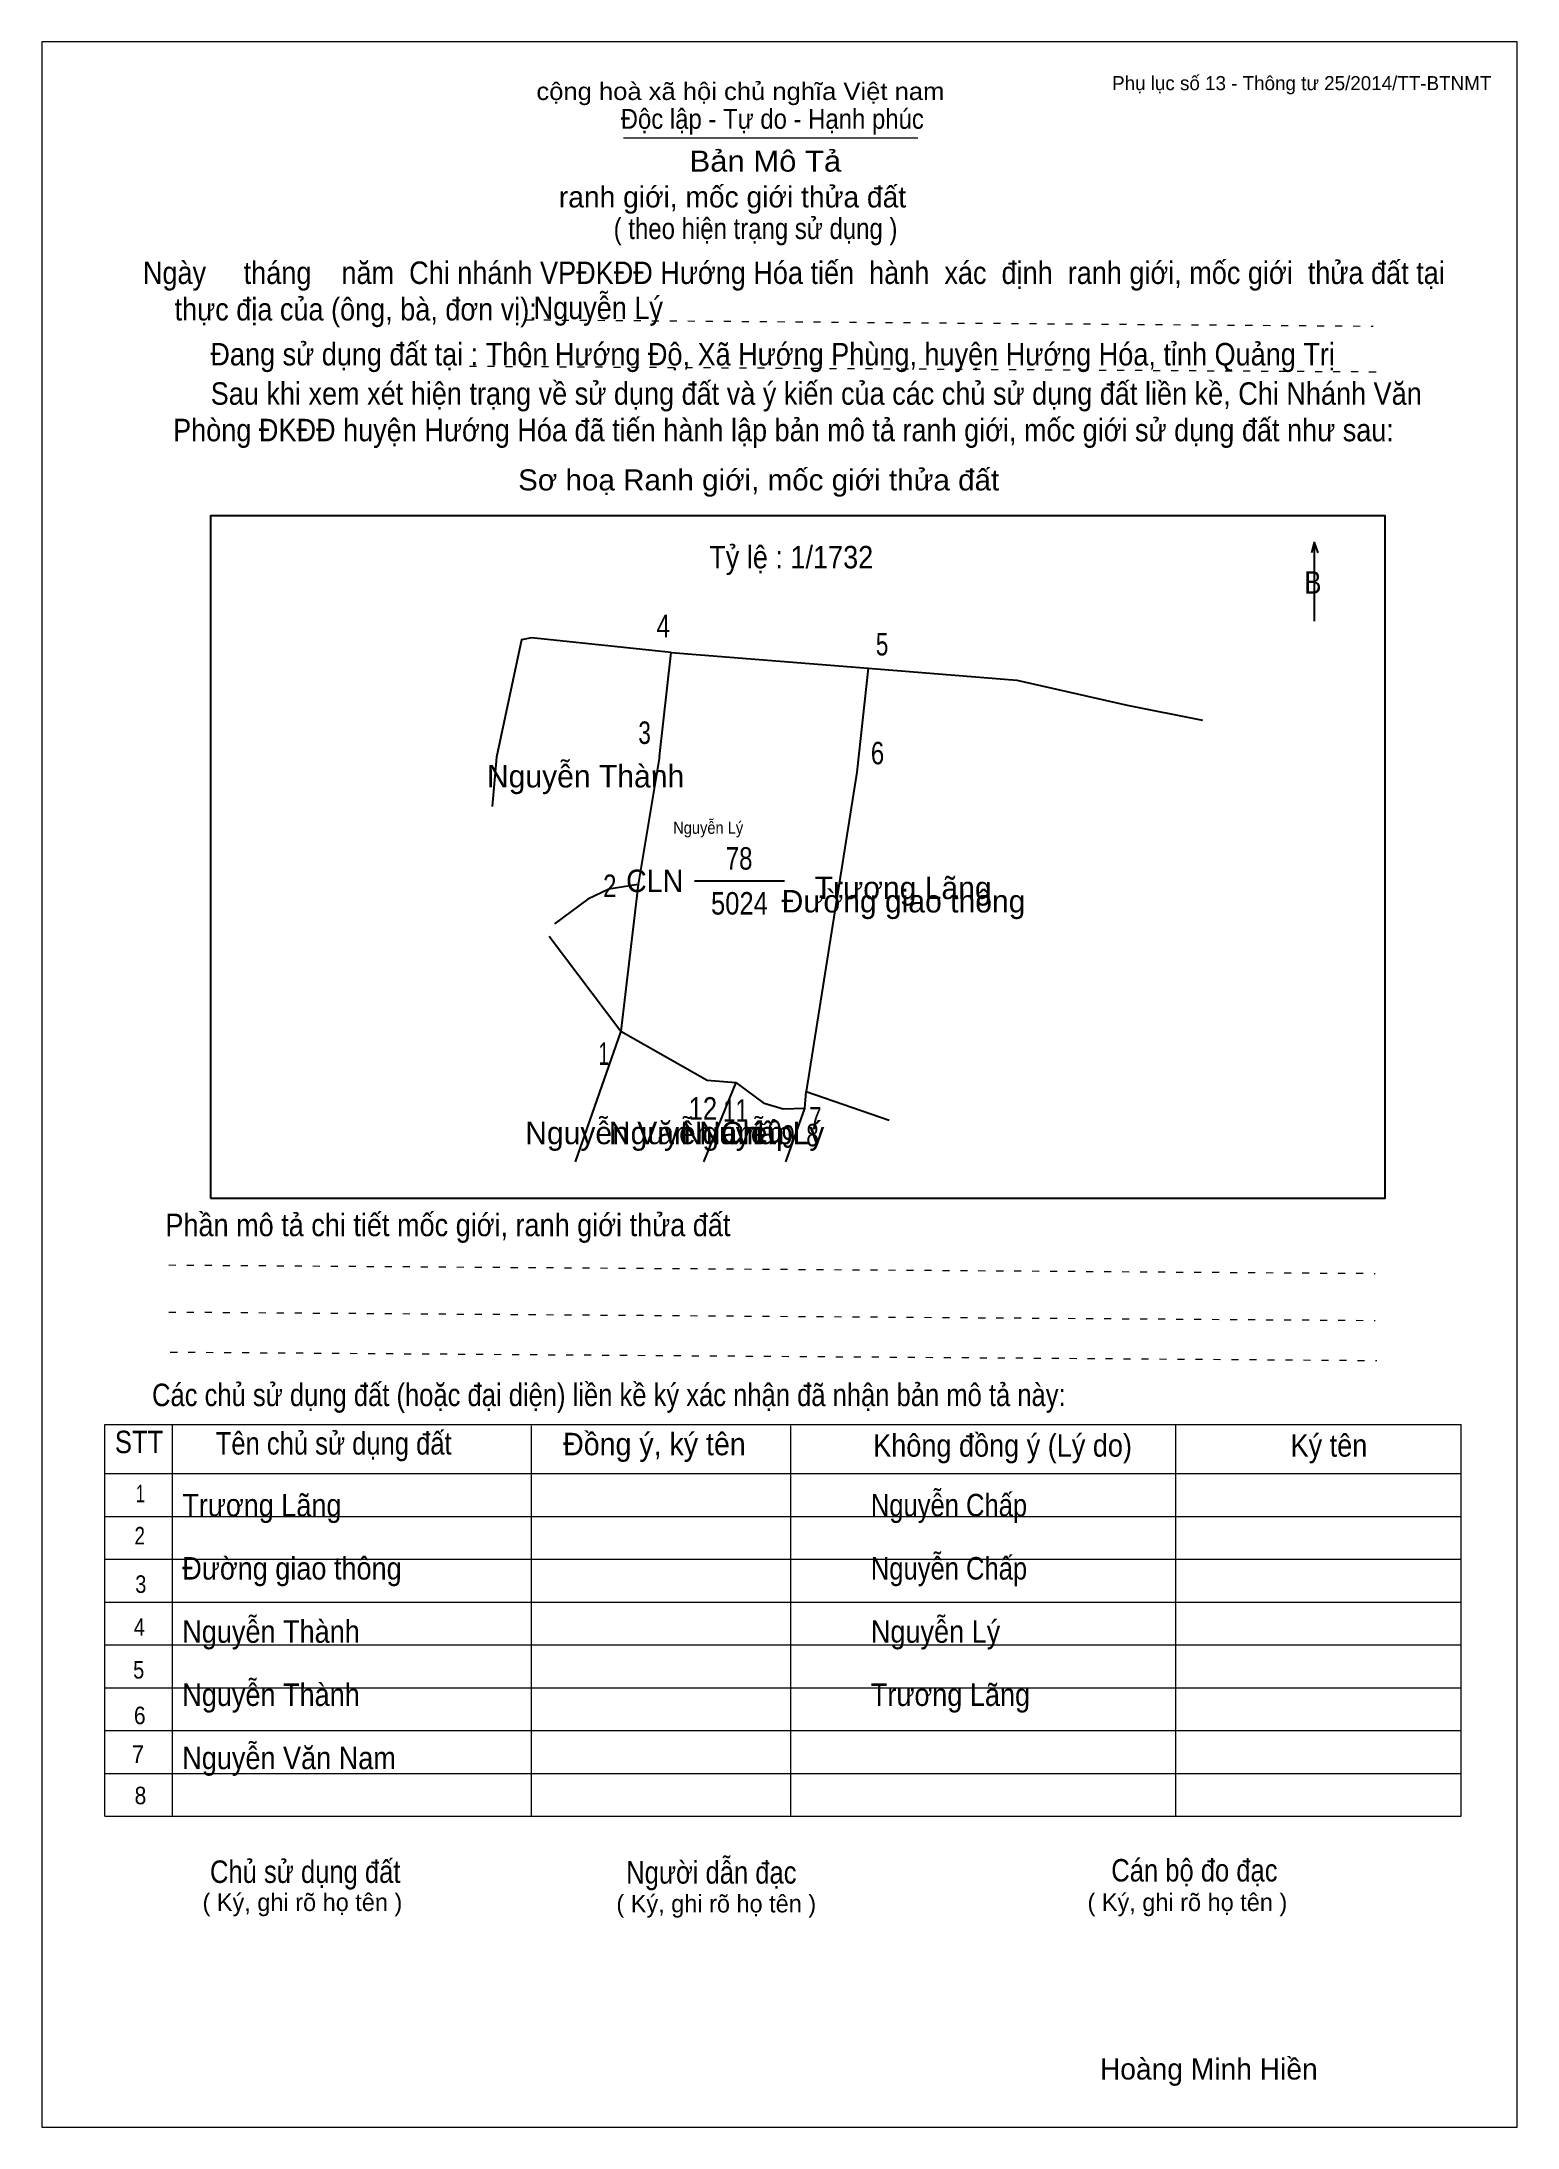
# Model space of a CAD drawing. Header units: centimetres. Extents: x 0 to 21, y 0 to 29.7.
import ezdxf
from ezdxf.enums import TextEntityAlignment as Align

# ---------------------------------------------------------------- set-up
doc = ezdxf.new("R2010")
doc.units = ezdxf.units.CM
doc.header["$LTSCALE"] = 0.13
doc.linetypes.add('DOTTED', pattern=[1.5, 0.3, -1.2])
for name, color, linetype, lineweight in [('1', 7, 'Continuous', 13), ('33', 7, 'Continuous', 25), ('6', 7, 'Continuous', 25), ('62', 7, 'Continuous', 13)]:
    doc.layers.add(name, color=color, linetype=linetype, lineweight=lineweight)
for name, color, linetype in [('2', 7, 'Continuous'), ('32', 7, 'Continuous'), ('34', 7, 'Continuous'), ('51', 7, 'Continuous'), ('63', 7, 'Continuous')]:
    doc.layers.add(name, color=color, linetype=linetype)

msp = doc.modelspace()

# ---------------------------------------------------------------- linework, layer by layer
at = {"layer": '1'}
msp.add_lwpolyline([(21, 0), (21, 29.7), (0, 29.7), (0, 0)], close=True, dxfattribs=at)
at = {"layer": '33'}
msp.add_line((9.29, 17.75), (10.57, 17.75), dxfattribs=at)
at = {"layer": '6'}
for p, q in [((8.79, 19.52), (8.96, 21)), ((8.96, 21), (11.76, 20.78)), ((11.76, 20.78), (11.6, 19.3)), ((8.79, 19.52), (8.49, 17.7)), ((8.49, 17.7), (8.24, 15.61)), ((7.22, 16.96), (8.24, 15.61)), ((8.24, 15.61), (7.59, 13.75)), ((9.88, 14.88), (9.42, 13.75)), ((9.88, 14.88), (10.28, 14.58)), ((10.86, 14.51), (10.88, 14.75)), ((10.59, 13.75), (10.86, 14.51))]:
    msp.add_line(p, q, dxfattribs=at)
for points in [[(8.96, 21), (6.97, 21.21), (6.83, 21.18), (6.47, 19.51), (6.41, 18.81)], [(11.76, 20.78), (13.88, 20.61), (15.45, 20.25), (16.52, 20.04)], [(11.6, 19.3), (10.88, 14.75), (12.06, 14.34)], [(8.49, 17.7), (8.07, 17.63), (7.77, 17.49), (7.3, 17.14)], [(8.24, 15.61), (9.47, 14.91), (9.88, 14.88)], [(10.86, 14.51), (10.55, 14.5), (10.28, 14.58)]]:
    msp.add_lwpolyline(points, dxfattribs=at)
at = {"layer": '62'}
for p, q in [((8.28, 28.33), (12.47, 28.33)), ((0.9, 10.01), (20.2, 10.01)), ((0.9, 4.43), (0.9, 10.01)), ((1.86, 4.43), (1.86, 10.01)), ((6.97, 4.43), (6.97, 9.99)), ((10.66, 4.43), (10.66, 9.99)), ((16.14, 4.43), (16.14, 10.01)), ((20.2, 4.43), (20.2, 10.01)), ((0.9, 9.31), (20.2, 9.31)), ((0.9, 8.7), (20.2, 8.7)), ((0.9, 8.09), (20.2, 8.09)), ((0.9, 7.48), (20.2, 7.48)), ((0.9, 6.87), (20.2, 6.87)), ((0.9, 6.26), (20.2, 6.26)), ((0.9, 5.65), (20.2, 5.65)), ((0.9, 5.04), (20.2, 5.04)), ((0.9, 4.43), (20.2, 4.43))]:
    msp.add_line(p, q, dxfattribs=at)
at = {"layer": '62', "linetype": 'DOTTED'}
for p, q in [((6.89, 25.74), (18.95, 25.65)), ((6.09, 25.08), (19.04, 25)), ((1.81, 12.28), (18.98, 12.16)), ((1.81, 11.61), (18.98, 11.49)), ((1.83, 11.04), (19, 10.92))]:
    msp.add_line(p, q, dxfattribs=at)
at = {"layer": '62', "lineweight": 25}
for p, q in [((18.11, 22.58), (18.11, 21.45)), ((18.11, 22.57), (18.07, 22.42)), ((18.11, 22.57), (18.16, 22.42))]:
    msp.add_line(p, q, dxfattribs=at)
msp.add_lwpolyline([(2.4, 13.23), (19.12, 13.23), (19.12, 22.95), (2.4, 22.95)], close=True, dxfattribs=at)

# ---------------------------------------------------------------- texts
at = {"layer": '2', "width": 0.9}
msp.add_text('Nguyễn Lý', height=0.1732, dxfattribs=at).set_placement((9.485, 18.42), align=Align.CENTER)
at = {"layer": '32'}
for s, width, p in [('4', 0.8, (8.845, 21.22)), ('5', 0.75, (11.96, 20.96)), ('3', 0.75, (8.58, 19.7)), ('6', 0.8, (11.895, 19.41)), ('2', 0.8, (8.085, 17.52)), ('1', 0.65, (8, 15.13)), ('12', 0.85, (9.41, 14.35)), ('11', 0.75, (9.875, 14.32)), ('10', 0.85, (10.33, 14.02)), ('9', 0.8, (10.625, 13.95)), ('8', 0.75, (10.97, 13.97)), ('7', 0.75, (11.01, 14.21))]:
    msp.add_text(s, height=0.32, dxfattribs=dict(at, width=width)).set_placement(p, align=Align.CENTER)
at = {"layer": '33'}
for s, p in [('Nguyễn Thành', (7.74, 19.08)), ('Nguyễn Thành', (7.74, 19.08)), ('Trương Lãng', (12.26, 17.49)), ('Trương Lãng', (12.26, 17.49)), ('Đường giao thông', (12.265, 17.3)), ('Nguyễn Văn Nam', (8.57, 14)), ('Nguyễn Chấp', (9.38, 14)), ('Nguyễn Chấp', (9.38, 14)), ('Nguyễn Lý', (10.115, 14))]:
    msp.add_text(s, height=0.32, dxfattribs=at).set_placement(p, align=Align.CENTER)
for s, width, p in [('78', 0.8, (9.925, 17.91)), ('5024', 0.85, (9.93, 17.27))]:
    msp.add_text(s, height=0.32, dxfattribs=dict(at, width=width)).set_placement(p, align=Align.CENTER)
at = {"layer": '33', "width": 0.95}
msp.add_text('CLN', height=0.32, dxfattribs=at).set_placement((9.13, 17.59), align=Align.RIGHT)
at = {"layer": '34'}
for s, width, p in [('Nguyễn Lý', 0.9, (7, 25.75)), ('Trương Lãng', 0.9, (2, 8.7)), ('Nguyễn Chấp', 0.85, (11.8, 8.7)), ('Đường giao thông', 0.9, (2, 7.8)), ('Nguyễn Chấp', 0.85, (11.8, 7.8)), ('Nguyễn Thành', 0.9, (2, 6.9)), ('Nguyễn Lý', 0.9, (11.8, 6.9)), ('Nguyễn Thành', 0.9, (2, 6)), ('Trương Lãng', 0.9, (11.8, 6)), ('Nguyễn Văn Nam', 0.9, (2, 5.1))]:
    msp.add_text(s, height=0.32, dxfattribs=dict(at, width=width)).set_placement(p)
at = {"layer": '51', "width": 0.9}
msp.add_text('Tỷ lệ : 1/1732', height=0.32, dxfattribs=at).set_placement((9.5, 22.2))
at = {"layer": '62'}
for s, height, width, p in [('cộng hoà xã hội chủ nghĩa Việt nam', 0.2474, 1.1, (7.04, 28.87)), ('Độc lập - Tự do - Hạnh phúc', 0.2828, 0.9, (8.24, 28.46)), ('Bản Mô Tả', 0.3, 1.1, (9.22, 27.85)), ('( theo hiện trạng sử dụng )', 0.3, 0.85, (8.14, 26.89)), ('Ngày     tháng    năm  Chi nhánh VPĐKĐĐ Hướng Hóa tiến  hành  xác  định  ranh giới, mốc giới  thửa đất tại ', 0.32, 0.9, (1.44, 26.25)), ('thực địa của (ông, bà, đơn vị): ', 0.32, 0.9, (1.89, 25.73)), ('Đang sử dụng đất tại : Thôn Hướng Độ, Xã Hướng Phùng, huyện Hướng Hóa, tỉnh Quảng Trị', 0.32, 0.9, (2.4, 25.09)), ('     Sau khi xem xét hiện trạng về sử dụng đất và ý kiến của các chủ sử dụng đất liền kề, Chi Nhánh Văn ', 0.32, 0.9, (1.87, 24.53)), ('Phòng ĐKĐĐ huyện Hướng Hóa đã tiến hành lập bản mô tả ranh giới, mốc giới sử dụng đất như sau:', 0.32, 0.9, (1.87, 24.01)), ('Sơ hoạ Ranh giới, mốc giới thửa đất', 0.3, 1.05, (6.78, 23.31)), ('B', 0.32, 0.85, (17.97, 21.84)), ('Phần mô tả chi tiết mốc giới, ranh giới thửa đất ', 0.32, 0.9, (1.76, 12.69)), ('Các chủ sử dụng đất (hoặc đại diện) liền kề ký xác nhận đã nhận bản mô tả này:', 0.32, 0.85, (1.57, 10.27))]:
    msp.add_text(s, height=height, dxfattribs=dict(at, width=width)).set_placement(p)
msp.add_text('ranh giới, mốc giới thửa đất', height=0.3, dxfattribs=at).set_placement((7.36, 27.34))
for s, height, width, p in [('STT', 0.32, 0.85, (1.385, 9.6)), ('Tên chủ sử dụng đất', 0.32, 0.85, (4.155, 9.58)), ('Đồng ý, ký tên', 0.32, 0.95, (8.72, 9.57)), ('Không đồng ý (Lý do)', 0.32, 0.9, (13.675, 9.55)), ('Ký tên', 0.32, 0.9, (18.32, 9.55)), ('1', 0.25, 0.7, (1.405, 8.9)), ('2', 0.25, 0.8, (1.395, 8.3)), ('3', 0.25, 0.85, (1.41, 7.61)), ('4', 0.25, 0.85, (1.39, 7)), ('5', 0.25, 0.85, (1.38, 6.39)), ('6', 0.25, 0.9, (1.395, 5.74)), ('7', 0.25, 0.95, (1.37, 5.19)), ('8', 0.25, 0.9, (1.405, 4.6)), ('Người dẫn đạc', 0.32, 0.85, (9.53, 3.47)), ('Chủ sử dụng đất', 0.32, 0.85, (3.75, 3.48)), ('Cán bộ đo đạc', 0.32, 0.85, (16.405, 3.5))]:
    msp.add_text(s, height=height, dxfattribs=dict(at, width=width)).set_placement(p, align=Align.CENTER)
for p in [(3.71, 3.08), (9.6, 3.06), (16.305, 3.08)]:
    msp.add_text('( Ký, ghi rõ họ tên )', height=0.25, dxfattribs=at).set_placement(p, align=Align.CENTER)
at = {"layer": '63'}
msp.add_text('Phụ lục số 13 - Thông tư 25/2014/TT-BTNMT', height=0.2, dxfattribs=at).set_placement((20.63, 29.01), align=Align.RIGHT)
msp.add_text('Hoàng Minh Hiền', height=0.3, dxfattribs=at).set_placement((16.61, 0.68), align=Align.CENTER)

doc.saveas('drawing.dxf')
